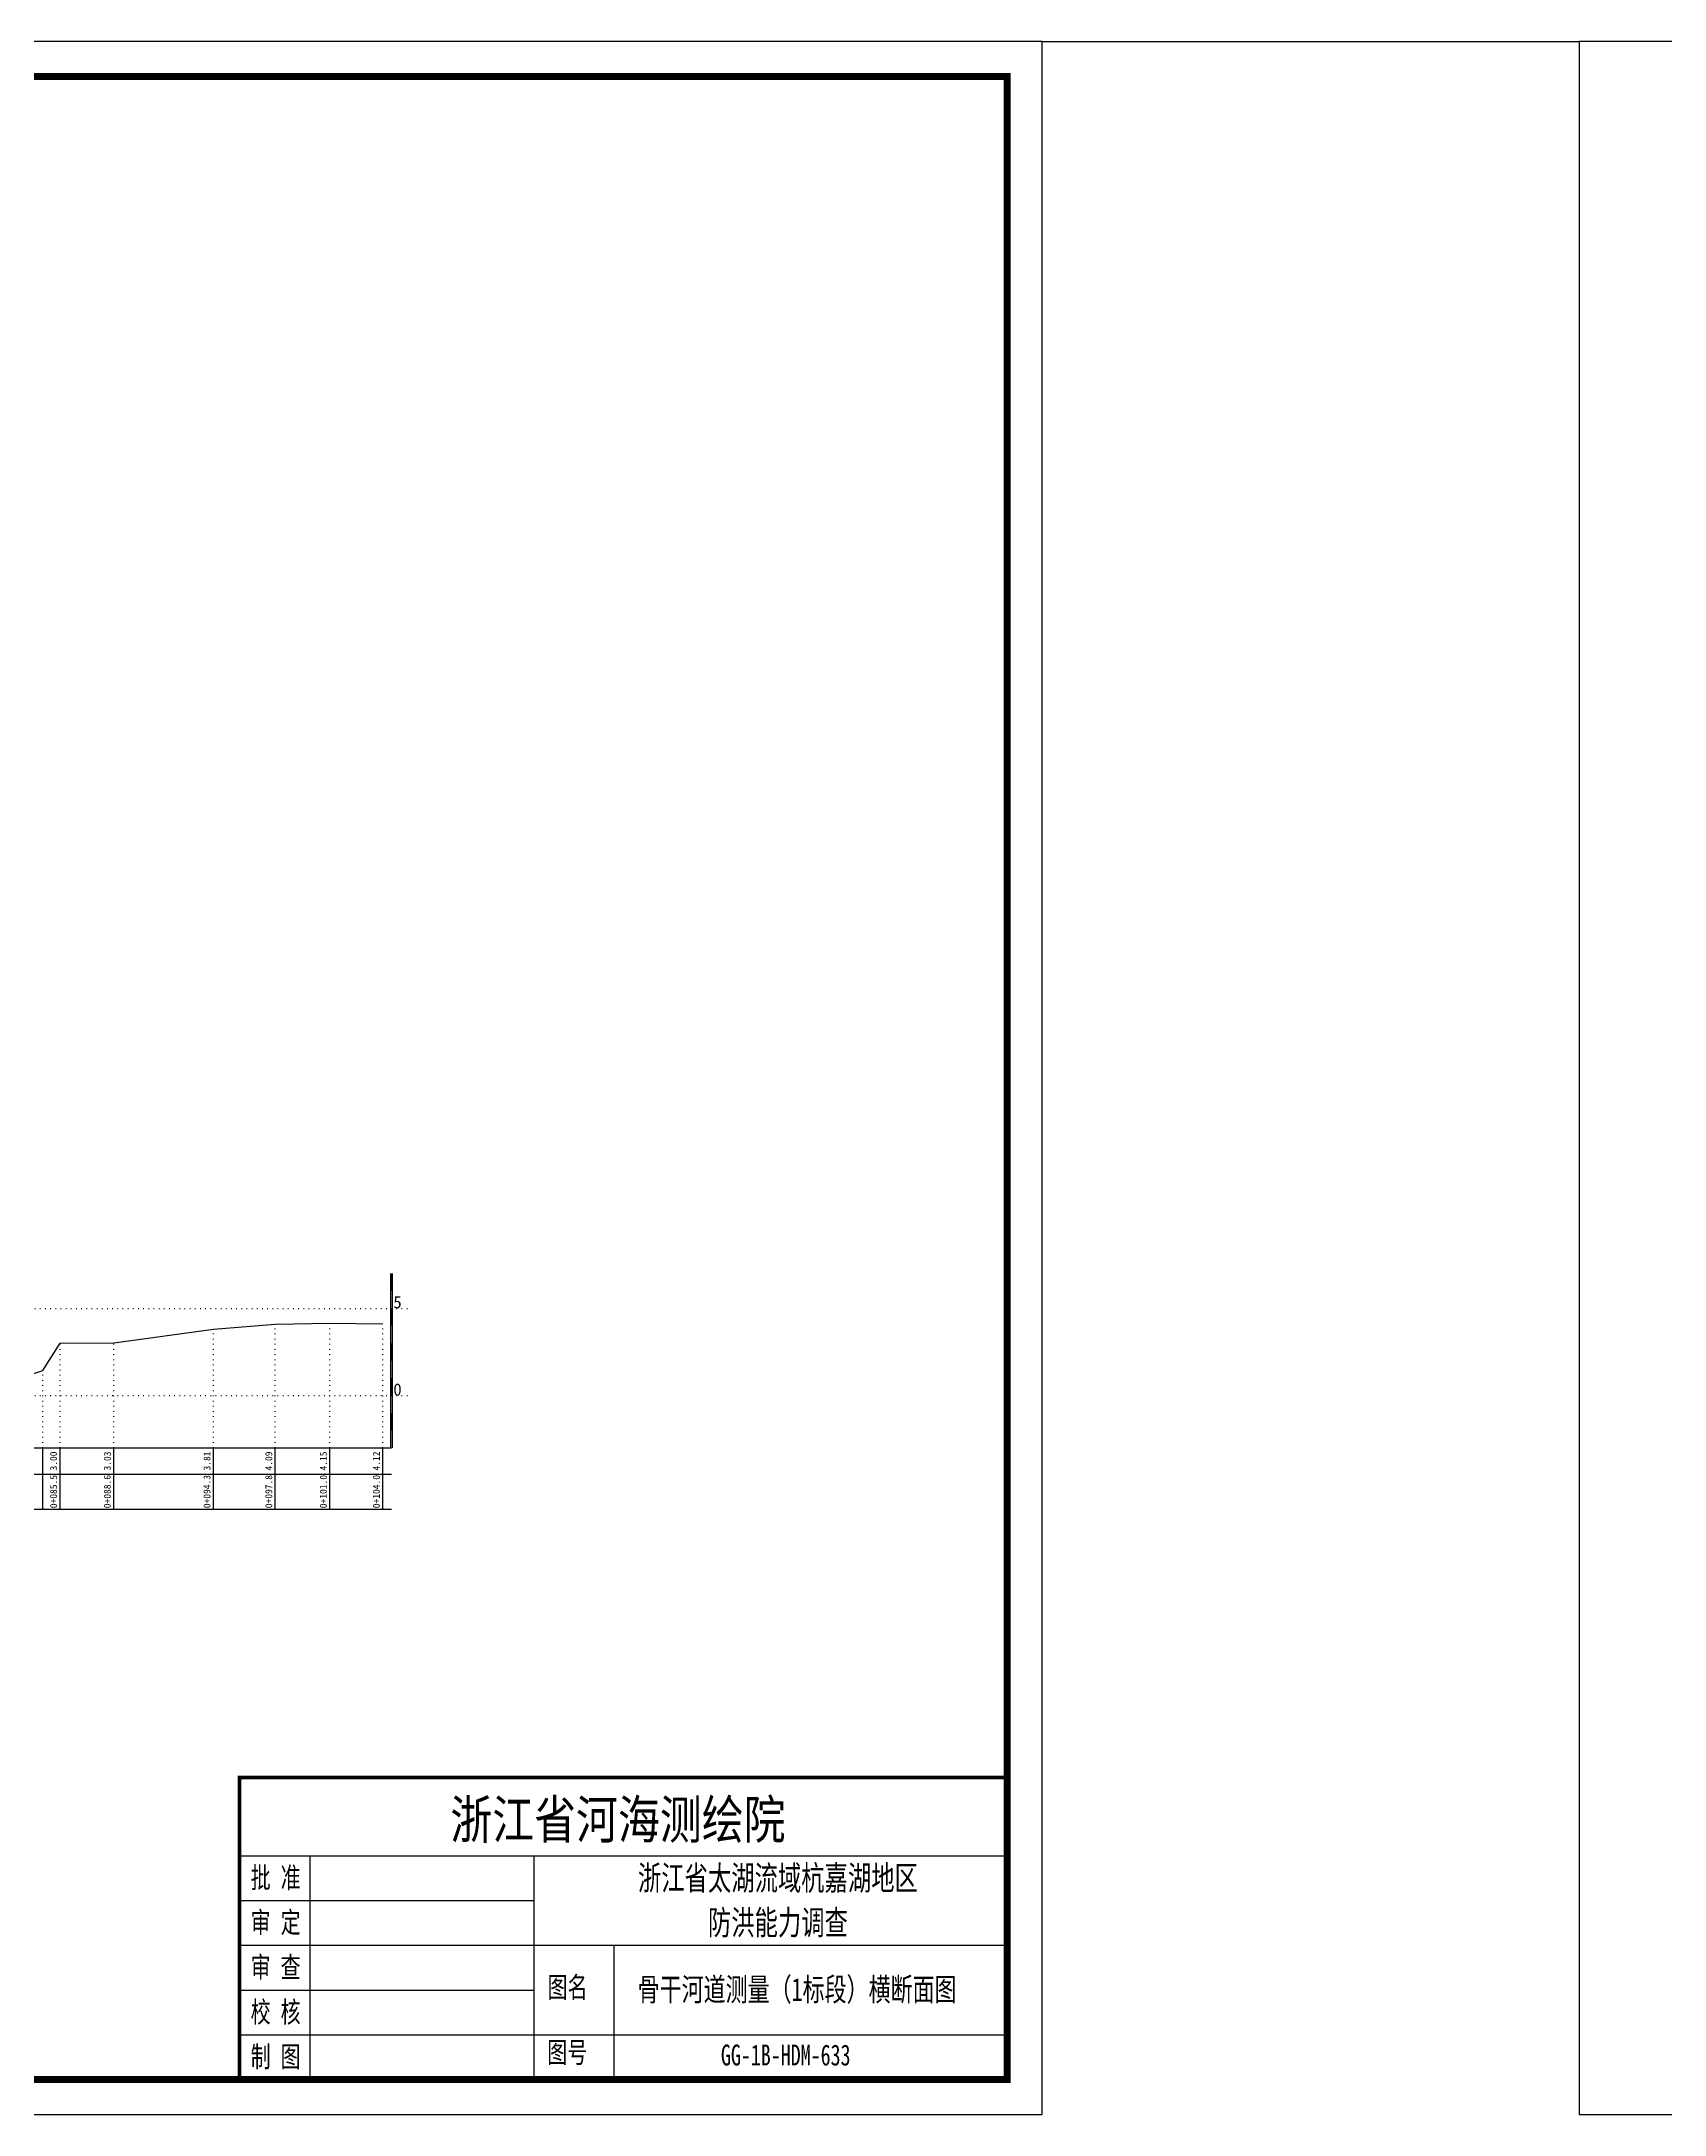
# Model space of a CAD drawing. Header units: millimetres. Extents: x 518104 to 521506, y 3371901 to 3372198.
# Drawn here: x 519374.8 to 519607.3, y 3371900.9 to 3372197.9 of the extents above; entities that cross this region are included whole.
import ezdxf
from ezdxf.enums import TextEntityAlignment as Align

# ---------------------------------------------------------------- set-up
doc = ezdxf.new("R2010")
doc.units = ezdxf.units.MM
doc.header["$LTSCALE"] = 0.4
doc.header["$MEASUREMENT"] = 0
doc.linetypes.add('X4', pattern=[1.6, 0, -1.6])
for name, color, linetype in [('DMX', 1, 'Continuous'), ('TEXT', 7, 'Continuous'), ('zdm1', 5, 'Continuous'), ('ZDMT5', 3, 'Continuous'), ('图框', 7, 'Continuous'), ('比例尺', 3, 'Continuous')]:
    doc.layers.add(name, color=color, linetype=linetype)
doc.styles.add('HDM', font='仿宋_GB2312.ttf')
doc.styles.add('tk2', font='SimSun.ttf', dxfattribs={"width": 0.8})

msp = doc.modelspace()

# ---------------------------------------------------------------- linework, layer by layer
at = {"lineweight": 100, "const_width": 0.5}
msp.add_lwpolyline([(519513.17, 3371949.15), (519403.17, 3371949.15), (519403.17, 3371905.87), (519513.17, 3371905.87), (519513.17, 3371949.15)], dxfattribs=at)
at = {"layer": 'DMX', "linetype": 'Continuous', "flags": 128}
msp.add_lwpolyline([(519365.87, 3372004.52), (519375.02, 3372007.45), (519377.47, 3372011.37), (519385.17, 3372011.45), (519399.44, 3372013.4), (519408.29, 3372014.1), (519416.12, 3372014.25), (519423.72, 3372014.17)], dxfattribs=at)
at = {"layer": 'TEXT', "color": 0}
for p, q in [((519403.17, 3371937.95, 0), (519513.17, 3371937.95, 0)), ((519413.25, 3371937.95, 0), (519413.25, 3371912.29, 0)), ((519445.33, 3371937.95, 0), (519445.33, 3371912.29, 0)), ((519403.17, 3371931.54, 0), (519445.33, 3371931.54, 0)), ((519403.17, 3371925.12, 0), (519445.33, 3371925.12, 0)), ((519445.33, 3371925.12, 0), (519513.17, 3371925.12, 0)), ((519456.82, 3371925.12, 0), (519456.82, 3371905.87, 0)), ((519403.17, 3371918.7, 0), (519445.33, 3371918.7, 0)), ((519403.17, 3371912.29, 0), (519513.17, 3371912.29, 0)), ((519413.25, 3371912.29, 0), (519413.25, 3371905.87, 0)), ((519445.33, 3371912.29, 0), (519445.33, 3371905.87, 0))]:
    msp.add_line(p, q, dxfattribs=at)
at = {"layer": 'zdm1', "linetype": 'Continuous'}
for p, q in [((519424.84, 3371996.37), (519424.84, 3372021.37)), ((519425.09, 3371996.37), (519425.09, 3372021.37)), ((519163.74, 3371996.37), (519424.97, 3371996.37)), ((519152.49, 3371992.62), (519424.97, 3371992.62)), ((519152.49, 3371987.62), (519424.97, 3371987.62))]:
    msp.add_line(p, q, dxfattribs=at)
at = {"layer": 'zdm1', "linetype": 'X4'}
for p, q in [((519159.99, 3372016.37), (519427.47, 3372016.37)), ((519159.99, 3372003.87), (519427.47, 3372003.87))]:
    msp.add_line(p, q, dxfattribs=at)
at = {"layer": 'zdm1', "linetype": 'Continuous', "flags": 128}
for points in [[(519424.97, 3372018.87, 0.25, 0.25, 0), (519424.97, 3372021.37, 0.25, 0.25, 0)], [(519424.97, 3372013.87, 0.25, 0.25, 0), (519424.97, 3372016.37, 0.25, 0.25, 0)], [(519424.97, 3372008.87, 0.25, 0.25, 0), (519424.97, 3372011.37, 0.25, 0.25, 0)], [(519424.97, 3372003.87, 0.25, 0.25, 0), (519424.97, 3372006.37, 0.25, 0.25, 0)], [(519424.97, 3371998.87, 0.25, 0.25, 0), (519424.97, 3372001.37, 0.25, 0.25, 0)]]:
    msp.add_lwpolyline(points, format="xyseb", dxfattribs=at)
at = {"layer": 'ZDMT5', "linetype": 'X4'}
for p, q in [((519408.29, 3371996.37), (519408.29, 3372014.1)), ((519416.12, 3371996.37), (519416.12, 3372014.25)), ((519423.72, 3371996.37), (519423.72, 3372014.17)), ((519377.47, 3371996.37), (519377.47, 3372011.37)), ((519385.17, 3371996.37), (519385.17, 3372011.45)), ((519399.44, 3371996.37), (519399.44, 3372013.4)), ((519375.02, 3371996.37), (519375.02, 3372007.45))]:
    msp.add_line(p, q, dxfattribs=at)
at = {"layer": 'ZDMT5', "linetype": 'Continuous'}
for p, q in [((519375.02, 3371987.62), (519375.02, 3371996.37)), ((519377.47, 3371987.62), (519377.47, 3371996.37)), ((519385.17, 3371987.62), (519385.17, 3371996.37)), ((519399.44, 3371987.62), (519399.44, 3371996.37)), ((519408.29, 3371987.62), (519408.29, 3371996.37)), ((519416.12, 3371987.62), (519416.12, 3371996.37)), ((519423.72, 3371987.62), (519423.72, 3371996.37))]:
    msp.add_line(p, q, dxfattribs=at)
at = {"layer": '图框', "flags": 128}
for points in [[(519098.17, 3371900.87), (519518.17, 3371900.87), (519518.17, 3372197.87), (519098.17, 3372197.87)], [(519595.07, 3371900.87), (520015.07, 3371900.87), (520015.07, 3372197.87), (519595.07, 3372197.87)]]:
    msp.add_lwpolyline(points, close=True, dxfattribs=at)
at = {"layer": '图框', "const_width": 1, "flags": 128}
msp.add_lwpolyline([(519123.17, 3371905.87), (519513.17, 3371905.87), (519513.17, 3372192.87), (519123.17, 3372192.87)], close=True, dxfattribs=at)
at = {"layer": '比例尺', "linetype": 'Continuous'}
msp.add_lwpolyline([(519518.17, 3372197.87), (519595.07, 3372197.87)], dxfattribs=at)

# ---------------------------------------------------------------- texts
at = {"layer": 'TEXT', "color": 7, "ltscale": 8, "style": 'tk2'}
for tag, p, s, height, width in [('浙江省河海测绘院', (519433.39, 3371940.39, 0), '（单位名称）', 5.5, 0.8), ('批 准', (519404.78, 3371933.32, 0), '批准', 3, 0.7), ('审 定', (519404.78, 3371926.91, 0), '审定', 3, 0.7), ('审 查', (519404.78, 3371920.49, 0), '审 查', 3, 0.7), ('图名', (519447.32, 3371917.62, 0), '审查', 3, 0.7), ('校 核', (519404.78, 3371914.07, 0), '校 核', 3, 0.7), ('制 图', (519404.78, 3371907.66, 0), '制 图', 3, 0.7), ('图号', (519447.27, 3371908.29, 0), '图号', 3, 0.7)]:
    msp.add_attdef(tag, p, s, height=height, dxfattribs=dict(at, width=width))
at = {"layer": 'TEXT', "color": 0, "style": 'tk2', "width": 0.7}
for tag, text, height, p in [('浙江省太湖流域杭嘉湖地区', '浙江省太湖流域杭嘉湖地区', 3.5, (519480.31, 3371934.77, -206.67)), ('防洪能力调查', '防洪能力调查', 3.5, (519480.31, 3371928.38, -206.67)), ('骨干河道测量（1标段）横断面图', '骨干河道测量（1标段）横断面图', 3.3, (519483.06, 3371918.8, -206.67)), ('GG-1B-HDM-633', 'GG-1B-HDM-001', 3, (519481.43, 3371909.4, -206.67))]:
    msp.add_attdef(tag, text=text, height=height, dxfattribs=at).set_placement(p, align=Align.MIDDLE_CENTER)
at = {"layer": 'zdm1', "linetype": 'Continuous', "style": 'HDM'}
for s, p in [('5', (519425.22, 3372016.37)), ('0', (519425.22, 3372003.87))]:
    msp.add_text(s, height=1.75, dxfattribs=at).set_placement(p)
at = {"layer": 'ZDMT5', "linetype": 'Continuous', "style": 'HDM'}
for s, p in [('3.00', (519377.34, 3371994.5)), ('3.03', (519385.04, 3371994.5)), ('3.81', (519399.32, 3371994.5)), ('4.09', (519408.17, 3371994.5)), ('4.15', (519415.99, 3371994.5)), ('4.12', (519423.59, 3371994.5)), ('0+085.5', (519377.34, 3371990.12)), ('0+088.6', (519385.04, 3371990.12)), ('0+094.3', (519399.32, 3371990.12)), ('0+097.8', (519408.17, 3371990.12)), ('0+101.0', (519415.99, 3371990.12)), ('0+104.0', (519423.59, 3371990.12))]:
    msp.add_text(s, height=1, rotation=90, dxfattribs=at).set_placement(p, align=Align.BOTTOM_CENTER)

doc.saveas('drawing.dxf')
